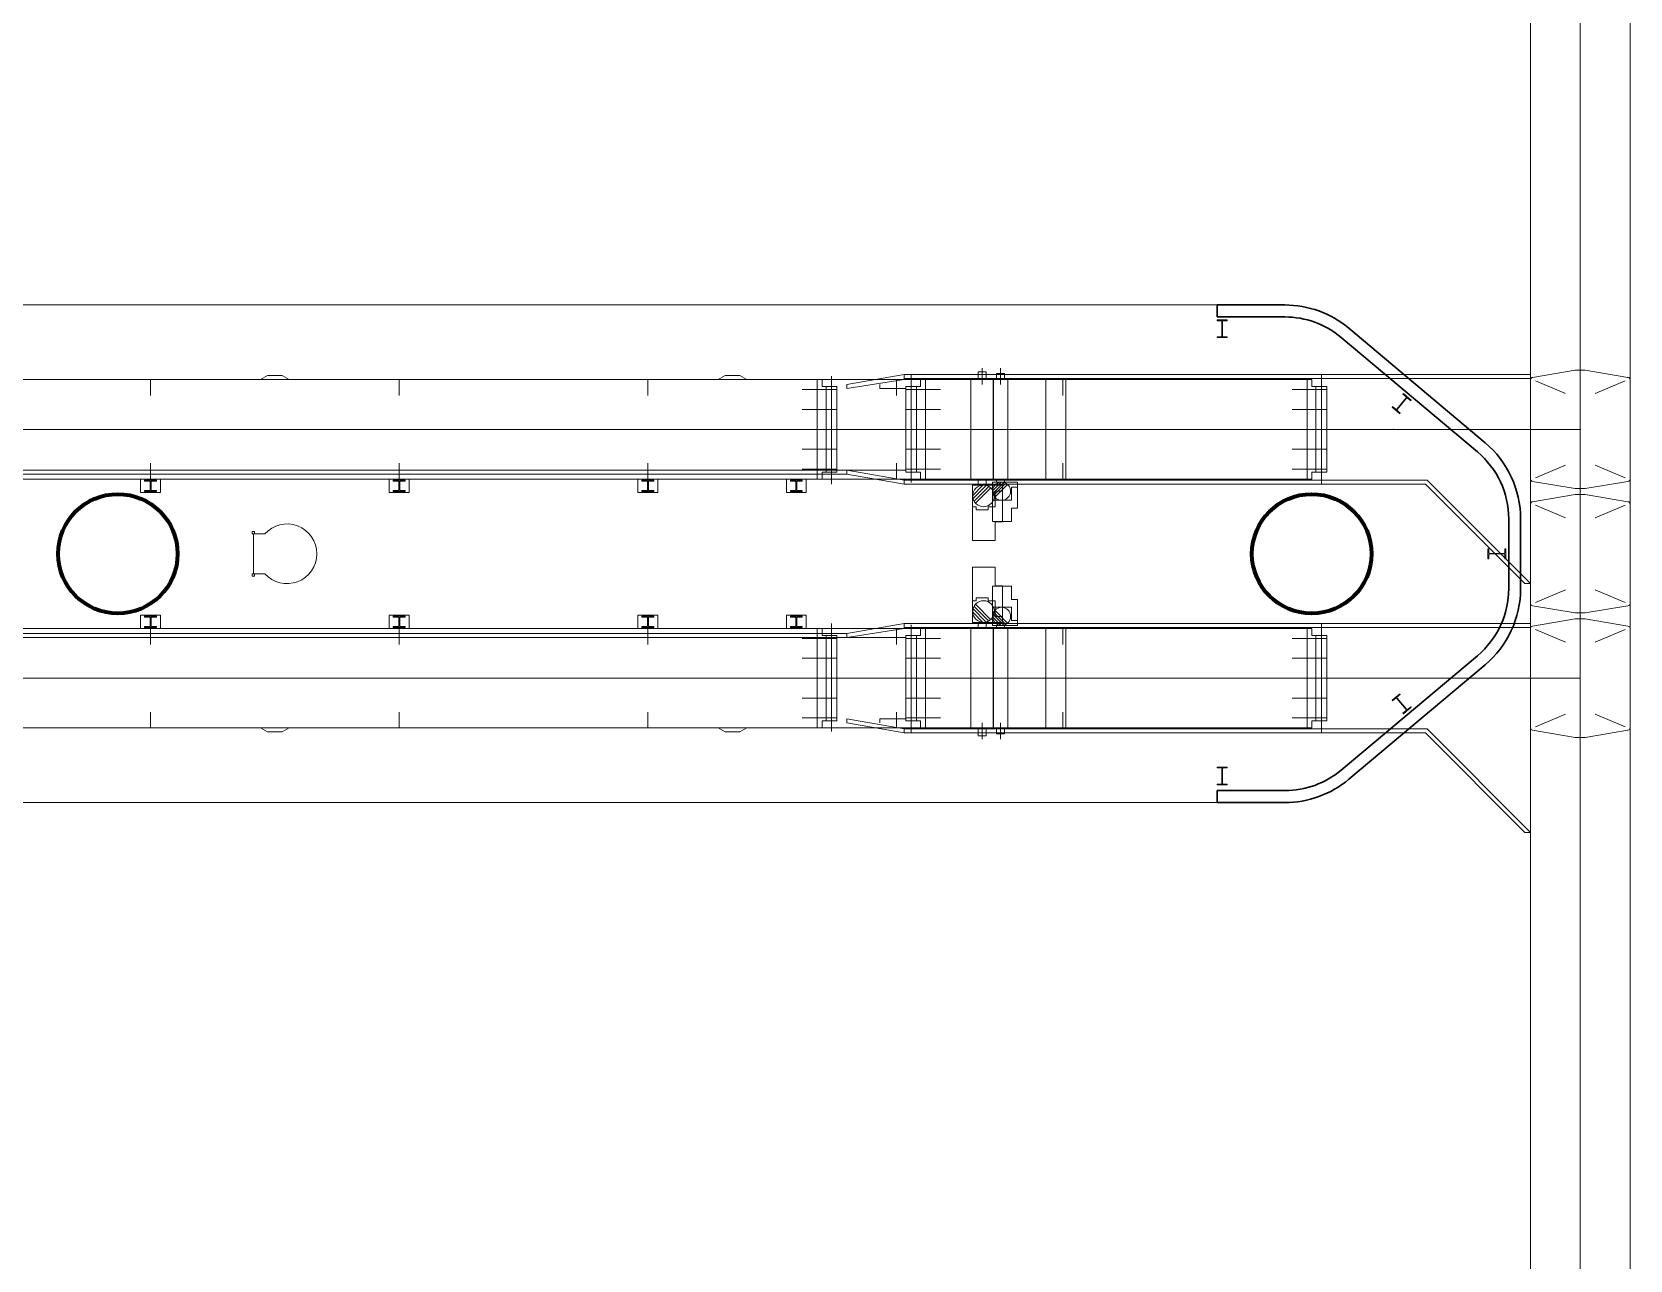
# Model space of a CAD drawing. Header units: metres. Extents: x 1807 to 3745, y 842 to 1968.
# Drawn here: x 3461.14 to 3477.2, y 1516.9 to 1529.24 of the extents above; entities that cross this region are included whole.
import ezdxf

# ---------------------------------------------------------------- set-up
doc = ezdxf.new("R2010")
doc.units = ezdxf.units.M
doc.header["$MEASUREMENT"] = 0
doc.layers.add('Level 1', color=7, linetype='Continuous', lineweight=0)

msp = doc.modelspace()

# ---------------------------------------------------------------- linework, layer by layer
at = {"layer": 'Level 1', "color": 7, "linetype": 'Continuous', "lineweight": 0}
for p, q in [((3476.2, 1576.091), (3476.2, 1451.2)), ((3477.2, 1576.091), (3477.2, 1451.2)), ((3473.73, 1526.5), (3448.37, 1526.5)), ((3475.743, 1525.116), (3474.373, 1526.266)), ((3473.953, 1525.75), (3448.147, 1525.75)), ((3462.328, 1525.75), (3462.328, 1525.59)), ((3463.503, 1525.79), (3463.434, 1525.75)), ((3463.503, 1525.79), (3463.653, 1525.79)), ((3463.723, 1525.75), (3463.653, 1525.79)), ((3464.828, 1525.75), (3464.828, 1525.59)), ((3467.328, 1525.75), (3467.328, 1525.59)), ((3468.103, 1525.79), (3468.034, 1525.75)), ((3468.103, 1525.79), (3468.253, 1525.79)), ((3468.323, 1525.75), (3468.253, 1525.79)), ((3469.078, 1525.75), (3469.028, 1525.75)), ((3469.078, 1525.68), (3469.078, 1525.75)), ((3469.903, 1525.8), (3469.328, 1525.7)), ((3469.328, 1525.66), (3469.903, 1525.75)), ((3469.828, 1525.75), (3469.828, 1525.59)), ((3474.1, 1525.8), (3469.903, 1525.8)), ((3469.903, 1525.8), (3469.903, 1525.75)), ((3474.1, 1525.76), (3469.903, 1525.76)), ((3470.068, 1525.75), (3470.118, 1525.75)), ((3470.069, 1525.68), (3470.069, 1525.75)), ((3470.788, 1525.76), (3470.588, 1525.76)), ((3470.648, 1525.83), (3470.648, 1525.76)), ((3470.728, 1525.83), (3470.648, 1525.83)), ((3470.728, 1525.83), (3470.728, 1525.76)), ((3470.947, 1525.76), (3470.797, 1525.76)), ((3470.912, 1525.81), (3470.832, 1525.81)), ((3470.832, 1525.81), (3470.832, 1525.76)), ((3470.912, 1525.81), (3470.912, 1525.76)), ((3471.5, 1525.75), (3471.5, 1525.59)), ((3474.003, 1525.75), (3473.953, 1525.75)), ((3474.003, 1525.68), (3474.003, 1525.75)), ((3474.1, 1525.8), (3474.82, 1525.8)), ((3474.1, 1525.8), (3474.1, 1524.7)), ((3474.1, 1525.76), (3474.82, 1525.76)), ((3474.82, 1525.8), (3476.2, 1525.8)), ((3474.82, 1525.76), (3476.2, 1525.76)), ((3476.2, 1524.751), (3476.2, 1525.749)), ((3476.65, 1525.845), (3476.221, 1525.773)), ((3476.25, 1525.738), (3476.55, 1525.611)), ((3476.75, 1525.845), (3476.65, 1525.845)), ((3476.699, 1525.874), (3476.701, 1525.876)), ((3476.701, 1525.874), (3476.699, 1525.876)), ((3476.75, 1525.845), (3477.179, 1525.773)), ((3477.15, 1525.738), (3476.85, 1525.611)), ((3477.2, 1524.751), (3477.2, 1525.749)), ((3477.2, 1524.751), (3477.2, 1525.749)), ((3469.228, 1525.65), (3468.878, 1525.65)), ((3469.228, 1525.68), (3469.078, 1525.68)), ((3469.228, 1524.82), (3469.228, 1525.68)), ((3469.328, 1525.7), (3469.328, 1525.66)), ((3469.659, 1525.7), (3469.659, 1525.66)), ((3469.918, 1525.66), (3469.659, 1525.66)), ((3469.919, 1525.68), (3469.919, 1524.82)), ((3469.919, 1525.68), (3470.069, 1525.68)), ((3469.919, 1525.65), (3470.269, 1525.65)), ((3474.153, 1525.65), (3473.803, 1525.65)), ((3474.153, 1525.68), (3474.003, 1525.68)), ((3474.153, 1524.82), (3474.153, 1525.68)), ((3469.228, 1525.45), (3468.878, 1525.45)), ((3469.919, 1525.45), (3470.269, 1525.45)), ((3474.153, 1525.45), (3473.803, 1525.45)), ((3469.228, 1525.25), (3468.878, 1525.25)), ((3469.919, 1525.25), (3470.269, 1525.25)), ((3474.153, 1525.25), (3473.803, 1525.25)), ((3474.821, 1525.249), (3474.819, 1525.251)), ((3474.821, 1525.251), (3474.819, 1525.249)), ((3476.701, 1525.249), (3476.699, 1525.251)), ((3476.701, 1525.251), (3476.699, 1525.249)), ((3476.699, 1525.249), (3476.701, 1525.251)), ((3476.701, 1525.249), (3476.699, 1525.251)), ((3469.228, 1525.05), (3468.878, 1525.05)), ((3469.919, 1525.05), (3470.269, 1525.05)), ((3474.153, 1525.05), (3473.803, 1525.05)), ((3469.918, 1524.84), (3450.328, 1524.84)), ((3469.328, 1524.8), (3450.328, 1524.8)), ((3462.328, 1524.91), (3462.328, 1524.75)), ((3464.828, 1524.91), (3464.828, 1524.75)), ((3467.328, 1524.91), (3467.328, 1524.75)), ((3469.228, 1524.85), (3468.878, 1524.85)), ((3469.228, 1524.82), (3469.078, 1524.82)), ((3469.078, 1524.82), (3469.078, 1524.75)), ((3469.328, 1524.84), (3469.328, 1524.8)), ((3469.903, 1524.74), (3469.328, 1524.84)), ((3469.328, 1524.8), (3469.903, 1524.7)), ((3469.828, 1524.91), (3469.828, 1524.75)), ((3469.919, 1524.85), (3470.269, 1524.85)), ((3469.919, 1524.82), (3470.069, 1524.82)), ((3470.069, 1524.82), (3470.069, 1524.75)), ((3471.5, 1524.91), (3471.5, 1524.75)), ((3474.153, 1524.85), (3473.803, 1524.85)), ((3474.153, 1524.82), (3474.003, 1524.82)), ((3474.003, 1524.82), (3474.003, 1524.75)), ((3476.25, 1524.762), (3476.55, 1524.889)), ((3477.15, 1524.762), (3476.85, 1524.889)), ((3473.953, 1524.75), (3448.147, 1524.75)), ((3462.228, 1524.616), (3462.228, 1524.75)), ((3462.228, 1524.75), (3462.428, 1524.75)), ((3462.228, 1524.616), (3462.428, 1524.616)), ((3462.268, 1524.74), (3462.388, 1524.74)), ((3462.268, 1524.74), (3462.268, 1524.73)), ((3462.268, 1524.73), (3462.323, 1524.73)), ((3462.268, 1524.636), (3462.268, 1524.626)), ((3462.268, 1524.636), (3462.323, 1524.636)), ((3462.268, 1524.626), (3462.388, 1524.626)), ((3462.288, 1524.75), (3462.288, 1524.74)), ((3462.323, 1524.73), (3462.323, 1524.636)), ((3462.333, 1524.73), (3462.388, 1524.73)), ((3462.333, 1524.73), (3462.333, 1524.636)), ((3462.333, 1524.636), (3462.388, 1524.636)), ((3462.368, 1524.75), (3462.368, 1524.74)), ((3462.388, 1524.74), (3462.388, 1524.73)), ((3462.388, 1524.636), (3462.388, 1524.626)), ((3462.428, 1524.616), (3462.428, 1524.75)), ((3464.728, 1524.616), (3464.728, 1524.75)), ((3464.728, 1524.75), (3464.928, 1524.75)), ((3464.728, 1524.616), (3464.928, 1524.616)), ((3464.768, 1524.74), (3464.888, 1524.74)), ((3464.768, 1524.74), (3464.768, 1524.73)), ((3464.768, 1524.73), (3464.823, 1524.73)), ((3464.768, 1524.636), (3464.768, 1524.626)), ((3464.768, 1524.636), (3464.823, 1524.636)), ((3464.768, 1524.626), (3464.888, 1524.626)), ((3464.788, 1524.75), (3464.788, 1524.74)), ((3464.823, 1524.73), (3464.823, 1524.636)), ((3464.833, 1524.73), (3464.888, 1524.73)), ((3464.833, 1524.73), (3464.833, 1524.636)), ((3464.833, 1524.636), (3464.888, 1524.636)), ((3464.868, 1524.75), (3464.868, 1524.74)), ((3464.888, 1524.74), (3464.888, 1524.73)), ((3464.888, 1524.636), (3464.888, 1524.626)), ((3464.928, 1524.616), (3464.928, 1524.75)), ((3467.228, 1524.616), (3467.228, 1524.75)), ((3467.228, 1524.75), (3467.428, 1524.75)), ((3467.228, 1524.616), (3467.428, 1524.616)), ((3467.268, 1524.74), (3467.388, 1524.74)), ((3467.268, 1524.74), (3467.268, 1524.73)), ((3467.268, 1524.73), (3467.323, 1524.73)), ((3467.268, 1524.636), (3467.268, 1524.626)), ((3467.268, 1524.636), (3467.323, 1524.636)), ((3467.268, 1524.626), (3467.388, 1524.626)), ((3467.288, 1524.75), (3467.288, 1524.74)), ((3467.323, 1524.73), (3467.323, 1524.636)), ((3467.333, 1524.73), (3467.388, 1524.73)), ((3467.333, 1524.73), (3467.333, 1524.636)), ((3467.333, 1524.636), (3467.388, 1524.636)), ((3467.368, 1524.75), (3467.368, 1524.74)), ((3467.388, 1524.74), (3467.388, 1524.73)), ((3467.388, 1524.636), (3467.388, 1524.626)), ((3467.428, 1524.616), (3467.428, 1524.75)), ((3468.72, 1524.616), (3468.72, 1524.75)), ((3468.72, 1524.75), (3468.92, 1524.75)), ((3468.72, 1524.616), (3468.92, 1524.616)), ((3468.76, 1524.74), (3468.88, 1524.74)), ((3468.76, 1524.74), (3468.76, 1524.73)), ((3468.76, 1524.73), (3468.815, 1524.73)), ((3468.76, 1524.636), (3468.76, 1524.626)), ((3468.76, 1524.636), (3468.815, 1524.636)), ((3468.76, 1524.626), (3468.88, 1524.626)), ((3468.78, 1524.75), (3468.78, 1524.74)), ((3468.815, 1524.73), (3468.815, 1524.636)), ((3468.825, 1524.73), (3468.88, 1524.73)), ((3468.825, 1524.73), (3468.825, 1524.636)), ((3468.825, 1524.636), (3468.88, 1524.636)), ((3468.86, 1524.75), (3468.86, 1524.74)), ((3468.88, 1524.74), (3468.88, 1524.73)), ((3468.88, 1524.636), (3468.88, 1524.626)), ((3468.92, 1524.616), (3468.92, 1524.75)), ((3469.078, 1524.75), (3469.028, 1524.75)), ((3474.1, 1524.74), (3469.903, 1524.74)), ((3469.903, 1524.74), (3469.903, 1524.7)), ((3474.1, 1524.7), (3469.903, 1524.7)), ((3470.068, 1524.75), (3470.118, 1524.75)), ((3470.788, 1524.74), (3470.588, 1524.74)), ((3470.592, 1524.69), (3470.592, 1524.472)), ((3470.592, 1524.69), (3470.892, 1524.69)), ((3470.593, 1524.587), (3470.696, 1524.69)), ((3470.596, 1524.554), (3470.728, 1524.687)), ((3470.606, 1524.529), (3470.754, 1524.677)), ((3470.62, 1524.508), (3470.774, 1524.662)), ((3470.648, 1524.74), (3470.648, 1524.69)), ((3470.728, 1524.74), (3470.728, 1524.69)), ((3470.792, 1524.72), (3470.792, 1524.538)), ((3470.792, 1524.72), (3471.042, 1524.72)), ((3470.792, 1524.633), (3470.879, 1524.72)), ((3470.795, 1524.607), (3470.905, 1524.717)), ((3470.947, 1524.74), (3470.797, 1524.74)), ((3470.803, 1524.585), (3470.927, 1524.709)), ((3470.815, 1524.568), (3470.944, 1524.697)), ((3470.82, 1524.63), (3470.892, 1524.63)), ((3470.82, 1524.63), (3470.82, 1524.472)), ((3470.832, 1524.74), (3470.832, 1524.72)), ((3470.892, 1524.69), (3470.892, 1524.63)), ((3470.912, 1524.74), (3470.912, 1524.72)), ((3470.982, 1524.67), (3471.042, 1524.67)), ((3470.982, 1524.67), (3470.982, 1524.538)), ((3471.042, 1524.72), (3471.042, 1524.67)), ((3474.003, 1524.75), (3473.953, 1524.75)), ((3474.1, 1524.74), (3474.82, 1524.74)), ((3474.1, 1524.7), (3474.82, 1524.7)), ((3474.82, 1524.74), (3475.16, 1524.74)), ((3474.82, 1524.7), (3475.143, 1524.7)), ((3475.143, 1524.7), (3476.143, 1523.7)), ((3475.16, 1524.74), (3476.2, 1523.7)), ((3476.65, 1524.655), (3476.221, 1524.727)), ((3476.65, 1524.595), (3476.221, 1524.523)), ((3476.75, 1524.655), (3476.65, 1524.655)), ((3476.75, 1524.595), (3476.65, 1524.595)), ((3476.699, 1524.624), (3476.701, 1524.626)), ((3476.701, 1524.624), (3476.699, 1524.626)), ((3476.75, 1524.655), (3477.179, 1524.727)), ((3476.75, 1524.595), (3477.179, 1524.523)), ((3470.592, 1524.472), (3470.628, 1524.472)), ((3470.628, 1524.472), (3470.628, 1524.442)), ((3470.628, 1524.442), (3470.749, 1524.442)), ((3470.748, 1524.472), (3470.748, 1524.442)), ((3470.748, 1524.472), (3470.82, 1524.472)), ((3470.792, 1524.538), (3470.982, 1524.538)), ((3476.2, 1523.501), (3476.2, 1524.499)), ((3476.25, 1524.488), (3476.55, 1524.361)), ((3477.15, 1524.488), (3476.85, 1524.361)), ((3477.2, 1523.501), (3477.2, 1524.499)), ((3477.2, 1523.501), (3477.2, 1524.499)), ((3476.1, 1523.65), (3476.1, 1524.35)), ((3476.699, 1523.999), (3476.701, 1524.001)), ((3476.701, 1523.999), (3476.699, 1524.001)), ((3476.143, 1523.7), (3476.2, 1523.7)), ((3476.25, 1523.512), (3476.55, 1523.639)), ((3477.15, 1523.512), (3476.85, 1523.639)), ((3470.592, 1523.528), (3470.628, 1523.528)), ((3470.592, 1523.31), (3470.592, 1523.528)), ((3470.606, 1523.471), (3470.754, 1523.323)), ((3470.62, 1523.492), (3470.774, 1523.337)), ((3470.628, 1523.558), (3470.749, 1523.558)), ((3470.628, 1523.528), (3470.628, 1523.558)), ((3470.748, 1523.528), (3470.748, 1523.558)), ((3470.748, 1523.528), (3470.82, 1523.528)), ((3470.82, 1523.37), (3470.82, 1523.528)), ((3476.65, 1523.405), (3476.221, 1523.477)), ((3476.75, 1523.405), (3477.179, 1523.477)), ((3462.228, 1523.384), (3462.228, 1523.25)), ((3462.228, 1523.384), (3462.428, 1523.384)), ((3462.268, 1523.374), (3462.388, 1523.374)), ((3462.268, 1523.364), (3462.268, 1523.374)), ((3462.268, 1523.364), (3462.323, 1523.364)), ((3462.323, 1523.27), (3462.323, 1523.364)), ((3462.333, 1523.364), (3462.388, 1523.364)), ((3462.333, 1523.27), (3462.333, 1523.364)), ((3462.388, 1523.364), (3462.388, 1523.374)), ((3462.428, 1523.384), (3462.428, 1523.25)), ((3464.728, 1523.384), (3464.728, 1523.25)), ((3464.728, 1523.384), (3464.928, 1523.384)), ((3464.768, 1523.374), (3464.888, 1523.374)), ((3464.768, 1523.364), (3464.768, 1523.374)), ((3464.768, 1523.364), (3464.823, 1523.364)), ((3464.823, 1523.27), (3464.823, 1523.364)), ((3464.833, 1523.364), (3464.888, 1523.364)), ((3464.833, 1523.27), (3464.833, 1523.364)), ((3464.888, 1523.364), (3464.888, 1523.374)), ((3464.928, 1523.384), (3464.928, 1523.25)), ((3467.228, 1523.384), (3467.228, 1523.25)), ((3467.228, 1523.384), (3467.428, 1523.384)), ((3467.268, 1523.374), (3467.388, 1523.374)), ((3467.268, 1523.364), (3467.268, 1523.374)), ((3467.268, 1523.364), (3467.323, 1523.364)), ((3467.323, 1523.27), (3467.323, 1523.364)), ((3467.333, 1523.364), (3467.388, 1523.364)), ((3467.333, 1523.27), (3467.333, 1523.364)), ((3467.388, 1523.364), (3467.388, 1523.374)), ((3467.428, 1523.384), (3467.428, 1523.25)), ((3468.72, 1523.384), (3468.72, 1523.25)), ((3468.72, 1523.384), (3468.92, 1523.384)), ((3468.76, 1523.374), (3468.88, 1523.374)), ((3468.76, 1523.364), (3468.76, 1523.374)), ((3468.76, 1523.364), (3468.815, 1523.364)), ((3468.815, 1523.27), (3468.815, 1523.364)), ((3468.825, 1523.364), (3468.88, 1523.364)), ((3468.825, 1523.27), (3468.825, 1523.364)), ((3468.88, 1523.364), (3468.88, 1523.374)), ((3468.92, 1523.384), (3468.92, 1523.25)), ((3470.592, 1523.31), (3470.892, 1523.31)), ((3470.593, 1523.413), (3470.696, 1523.31)), ((3470.596, 1523.446), (3470.728, 1523.313)), ((3470.648, 1523.26), (3470.648, 1523.31)), ((3470.728, 1523.26), (3470.728, 1523.31)), ((3470.792, 1523.462), (3470.982, 1523.462)), ((3470.792, 1523.28), (3470.792, 1523.462)), ((3470.792, 1523.366), (3470.879, 1523.28)), ((3470.795, 1523.393), (3470.905, 1523.283)), ((3470.803, 1523.414), (3470.927, 1523.291)), ((3470.815, 1523.432), (3470.944, 1523.303)), ((3470.82, 1523.37), (3470.892, 1523.37)), ((3470.892, 1523.31), (3470.892, 1523.37)), ((3470.982, 1523.33), (3470.982, 1523.462)), ((3470.982, 1523.33), (3471.042, 1523.33)), ((3471.042, 1523.28), (3471.042, 1523.33)), ((3476.65, 1523.345), (3476.221, 1523.273)), ((3476.75, 1523.405), (3476.65, 1523.405)), ((3476.75, 1523.345), (3476.65, 1523.345)), ((3476.699, 1523.374), (3476.701, 1523.376)), ((3476.701, 1523.374), (3476.699, 1523.376)), ((3476.75, 1523.345), (3477.179, 1523.273)), ((3473.953, 1523.25), (3449.589, 1523.25)), ((3469.328, 1523.2), (3450.328, 1523.2)), ((3469.918, 1523.16), (3450.328, 1523.16)), ((3462.228, 1523.25), (3462.428, 1523.25)), ((3462.268, 1523.27), (3462.323, 1523.27)), ((3462.268, 1523.26), (3462.268, 1523.27)), ((3462.268, 1523.26), (3462.388, 1523.26)), ((3462.288, 1523.25), (3462.288, 1523.26)), ((3462.328, 1523.09), (3462.328, 1523.25)), ((3462.333, 1523.27), (3462.388, 1523.27)), ((3462.368, 1523.25), (3462.368, 1523.26)), ((3462.388, 1523.26), (3462.388, 1523.27)), ((3464.728, 1523.25), (3464.928, 1523.25)), ((3464.768, 1523.27), (3464.823, 1523.27)), ((3464.768, 1523.26), (3464.768, 1523.27)), ((3464.768, 1523.26), (3464.888, 1523.26)), ((3464.788, 1523.25), (3464.788, 1523.26)), ((3464.828, 1523.09), (3464.828, 1523.25)), ((3464.833, 1523.27), (3464.888, 1523.27)), ((3464.868, 1523.25), (3464.868, 1523.26)), ((3464.888, 1523.26), (3464.888, 1523.27)), ((3467.228, 1523.25), (3467.428, 1523.25)), ((3467.268, 1523.27), (3467.323, 1523.27)), ((3467.268, 1523.26), (3467.268, 1523.27)), ((3467.268, 1523.26), (3467.388, 1523.26)), ((3467.288, 1523.25), (3467.288, 1523.26)), ((3467.328, 1523.09), (3467.328, 1523.25)), ((3467.333, 1523.27), (3467.388, 1523.27)), ((3467.368, 1523.25), (3467.368, 1523.26)), ((3467.388, 1523.26), (3467.388, 1523.27)), ((3468.72, 1523.25), (3468.92, 1523.25)), ((3468.76, 1523.27), (3468.815, 1523.27)), ((3468.76, 1523.26), (3468.76, 1523.27)), ((3468.76, 1523.26), (3468.88, 1523.26)), ((3468.78, 1523.25), (3468.78, 1523.26)), ((3468.825, 1523.27), (3468.88, 1523.27)), ((3468.86, 1523.25), (3468.86, 1523.26)), ((3469.228, 1523.15), (3468.878, 1523.15)), ((3468.88, 1523.26), (3468.88, 1523.27)), ((3469.078, 1523.25), (3469.028, 1523.25)), ((3469.078, 1523.18), (3469.078, 1523.25)), ((3469.228, 1523.18), (3469.078, 1523.18)), ((3469.228, 1523.18), (3469.228, 1522.32)), ((3469.903, 1523.3), (3469.328, 1523.2)), ((3469.328, 1523.16), (3469.903, 1523.25)), ((3469.328, 1523.2), (3469.328, 1523.16)), ((3469.828, 1523.09), (3469.828, 1523.25)), ((3474.1, 1523.3), (3469.903, 1523.3)), ((3469.903, 1523.3), (3469.903, 1523.25)), ((3474.1, 1523.26), (3469.903, 1523.26)), ((3469.919, 1522.32), (3469.919, 1523.18)), ((3469.919, 1523.18), (3470.069, 1523.18)), ((3469.919, 1523.15), (3470.269, 1523.15)), ((3470.068, 1523.25), (3470.118, 1523.25)), ((3470.069, 1523.18), (3470.069, 1523.25)), ((3470.788, 1523.26), (3470.588, 1523.26)), ((3470.792, 1523.28), (3471.042, 1523.28)), ((3470.947, 1523.26), (3470.797, 1523.26)), ((3470.832, 1523.26), (3470.832, 1523.28)), ((3470.912, 1523.26), (3470.912, 1523.28)), ((3471.5, 1523.25), (3471.5, 1523.09)), ((3474.153, 1523.15), (3473.803, 1523.15)), ((3474.003, 1523.25), (3473.953, 1523.25)), ((3474.003, 1523.18), (3474.003, 1523.25)), ((3474.153, 1523.18), (3474.003, 1523.18)), ((3474.1, 1523.3), (3474.82, 1523.3)), ((3474.1, 1523.3), (3474.1, 1522.2)), ((3474.1, 1523.26), (3474.82, 1523.26)), ((3474.153, 1523.18), (3474.153, 1522.32)), ((3474.82, 1523.3), (3476.2, 1523.3)), ((3474.82, 1523.26), (3476.2, 1523.26)), ((3476.2, 1522.251), (3476.2, 1523.249)), ((3476.25, 1523.238), (3476.55, 1523.111)), ((3477.15, 1523.238), (3476.85, 1523.111)), ((3477.2, 1522.251), (3477.2, 1523.249)), ((3477.2, 1522.251), (3477.2, 1523.249)), ((3469.228, 1522.95), (3468.878, 1522.95)), ((3469.919, 1522.95), (3470.269, 1522.95)), ((3474.153, 1522.95), (3473.803, 1522.95)), ((3474.373, 1521.734), (3475.743, 1522.884)), ((3469.228, 1522.75), (3468.878, 1522.75)), ((3469.919, 1522.75), (3470.269, 1522.75)), ((3474.153, 1522.75), (3473.803, 1522.75)), ((3474.821, 1522.749), (3474.819, 1522.751)), ((3474.821, 1522.751), (3474.819, 1522.749)), ((3476.701, 1522.749), (3476.699, 1522.751)), ((3476.701, 1522.751), (3476.699, 1522.749)), ((3476.699, 1522.749), (3476.701, 1522.751)), ((3476.701, 1522.749), (3476.699, 1522.751)), ((3469.228, 1522.55), (3468.878, 1522.55)), ((3469.919, 1522.55), (3470.269, 1522.55)), ((3474.153, 1522.55), (3473.803, 1522.55)), ((3462.328, 1522.25), (3462.328, 1522.41)), ((3464.828, 1522.25), (3464.828, 1522.41)), ((3467.328, 1522.25), (3467.328, 1522.41)), ((3469.228, 1522.35), (3468.878, 1522.35)), ((3469.828, 1522.25), (3469.828, 1522.41)), ((3469.919, 1522.35), (3470.269, 1522.35)), ((3471.5, 1522.41), (3471.5, 1522.25)), ((3474.153, 1522.35), (3473.803, 1522.35)), ((3476.25, 1522.262), (3476.55, 1522.389)), ((3477.15, 1522.262), (3476.85, 1522.389)), ((3473.953, 1522.25), (3448.147, 1522.25)), ((3463.503, 1522.21), (3463.434, 1522.25)), ((3463.503, 1522.21), (3463.653, 1522.21)), ((3463.723, 1522.25), (3463.653, 1522.21)), ((3468.103, 1522.21), (3468.034, 1522.25)), ((3468.103, 1522.21), (3468.253, 1522.21)), ((3468.323, 1522.25), (3468.253, 1522.21)), ((3469.078, 1522.25), (3469.028, 1522.25)), ((3469.228, 1522.32), (3469.078, 1522.32)), ((3469.078, 1522.32), (3469.078, 1522.25)), ((3469.328, 1522.34), (3469.328, 1522.3)), ((3469.903, 1522.24), (3469.328, 1522.34)), ((3469.328, 1522.3), (3469.903, 1522.2)), ((3469.659, 1522.3), (3469.659, 1522.34)), ((3469.918, 1522.34), (3469.659, 1522.34)), ((3474.1, 1522.24), (3469.903, 1522.24)), ((3469.903, 1522.24), (3469.903, 1522.2)), ((3474.1, 1522.2), (3469.903, 1522.2)), ((3469.919, 1522.32), (3470.069, 1522.32)), ((3470.068, 1522.25), (3470.118, 1522.25)), ((3470.069, 1522.32), (3470.069, 1522.25)), ((3470.788, 1522.24), (3470.588, 1522.24)), ((3470.648, 1522.17), (3470.648, 1522.24)), ((3470.728, 1522.17), (3470.728, 1522.24)), ((3470.947, 1522.24), (3470.797, 1522.24)), ((3470.832, 1522.19), (3470.832, 1522.24)), ((3470.912, 1522.19), (3470.832, 1522.19)), ((3470.912, 1522.19), (3470.912, 1522.24)), ((3474.003, 1522.25), (3473.953, 1522.25)), ((3474.153, 1522.32), (3474.003, 1522.32)), ((3474.003, 1522.32), (3474.003, 1522.25)), ((3474.1, 1522.24), (3474.82, 1522.24)), ((3474.1, 1522.2), (3474.82, 1522.2)), ((3474.82, 1522.24), (3475.16, 1522.24)), ((3474.82, 1522.2), (3475.143, 1522.2)), ((3475.143, 1522.2), (3476.143, 1521.2)), ((3475.16, 1522.24), (3476.2, 1521.2)), ((3476.65, 1522.155), (3476.221, 1522.226)), ((3476.75, 1522.155), (3477.179, 1522.226)), ((3470.728, 1522.17), (3470.648, 1522.17)), ((3476.75, 1522.155), (3476.65, 1522.155)), ((3448.37, 1521.5), (3473.73, 1521.5)), ((3476.143, 1521.2), (3476.2, 1521.2))]:
    msp.add_line(p, q, dxfattribs=at)
at = {"layer": 'Level 1', "color": 7, "linetype": 'Continuous', "lineweight": 0, "ltscale": 4}
for p, q in [((3476.7, 1576.091), (3476.7, 1451.2)), ((3469.028, 1524.75), (3469.028, 1525.75)), ((3469.173, 1524.7), (3469.173, 1525.785)), ((3469.974, 1525.8), (3469.974, 1524.715)), ((3470.119, 1525.75), (3470.119, 1524.75)), ((3470.575, 1525.75), (3470.575, 1524.75)), ((3470.688, 1525.7), (3470.688, 1525.864)), ((3470.797, 1525.75), (3470.797, 1524.75)), ((3470.801, 1525.75), (3470.801, 1524.75)), ((3470.872, 1525.7), (3470.872, 1525.864)), ((3470.947, 1525.75), (3470.947, 1524.75)), ((3471.328, 1525.75), (3471.328, 1524.75)), ((3471.528, 1525.75), (3471.528, 1524.75)), ((3473.953, 1524.75), (3473.953, 1525.75)), ((3474.098, 1524.7), (3474.098, 1525.785)), ((3469.118, 1524.82), (3469.118, 1525.68)), ((3470.029, 1525.68), (3470.029, 1524.82)), ((3474.043, 1524.82), (3474.043, 1525.68)), ((3447.28, 1525.25), (3474.82, 1525.25)), ((3476.7, 1525.25), (3474.82, 1525.25)), ((3470.892, 1524.63), (3470.892, 1524.322)), ((3471.042, 1524.67), (3471.042, 1524.458)), ((3470.592, 1524.134), (3470.592, 1524.472)), ((3470.792, 1524.326), (3470.792, 1524.538)), ((3470.982, 1524.458), (3470.982, 1524.326)), ((3470.982, 1524.458), (3471.042, 1524.458)), ((3470.982, 1524.326), (3470.792, 1524.326)), ((3470.82, 1524.322), (3470.82, 1524.134)), ((3470.82, 1524.322), (3470.892, 1524.322)), ((3470.82, 1524.134), (3470.592, 1524.134)), ((3470.592, 1523.866), (3470.592, 1523.528)), ((3470.82, 1523.866), (3470.592, 1523.866)), ((3470.82, 1523.678), (3470.82, 1523.866)), ((3470.792, 1523.674), (3470.792, 1523.462)), ((3470.982, 1523.674), (3470.792, 1523.674)), ((3470.82, 1523.678), (3470.892, 1523.678)), ((3470.892, 1523.37), (3470.892, 1523.678)), ((3470.982, 1523.542), (3470.982, 1523.674)), ((3470.982, 1523.542), (3471.042, 1523.542)), ((3471.042, 1523.33), (3471.042, 1523.542)), ((3469.028, 1523.25), (3469.028, 1522.25)), ((3469.118, 1523.18), (3469.118, 1522.32)), ((3469.173, 1523.3), (3469.173, 1522.215)), ((3469.974, 1522.2), (3469.974, 1523.285)), ((3470.029, 1522.32), (3470.029, 1523.18)), ((3470.119, 1522.25), (3470.119, 1523.25)), ((3470.575, 1522.25), (3470.575, 1523.25)), ((3470.797, 1522.25), (3470.797, 1523.25)), ((3470.801, 1522.25), (3470.801, 1523.25)), ((3470.947, 1522.25), (3470.947, 1523.25)), ((3471.328, 1523.25), (3471.328, 1522.25)), ((3471.528, 1523.25), (3471.528, 1522.25)), ((3473.953, 1523.25), (3473.953, 1522.25)), ((3474.043, 1523.18), (3474.043, 1522.32)), ((3474.098, 1523.3), (3474.098, 1522.215)), ((3447.28, 1522.75), (3474.82, 1522.75)), ((3476.7, 1522.75), (3474.82, 1522.75)), ((3470.688, 1522.3), (3470.688, 1522.136)), ((3470.872, 1522.3), (3470.872, 1522.136))]:
    msp.add_line(p, q, dxfattribs=at)
at = {"layer": 'Level 1', "color": 7, "linetype": 'Continuous', "lineweight": 30}
for p, q in [((3473.73, 1526.5), (3473.05, 1526.5)), ((3473.05, 1526.5), (3473.05, 1526.38)), ((3473.05, 1526.38), (3473.73, 1526.38)), ((3475.743, 1525.116), (3474.373, 1526.266)), ((3474.296, 1526.174), (3475.666, 1525.024)), ((3475.98, 1524.35), (3475.98, 1523.65)), ((3476.1, 1523.65), (3476.1, 1524.35)), ((3475.666, 1522.976), (3474.296, 1521.826)), ((3474.373, 1521.734), (3475.743, 1522.884)), ((3473.73, 1521.62), (3473.05, 1521.62)), ((3473.05, 1521.62), (3473.05, 1521.5)), ((3473.05, 1521.5), (3473.73, 1521.5))]:
    msp.add_line(p, q, dxfattribs=at)
at = {"layer": 'Level 1', "color": 7, "linetype": 'Continuous', "lineweight": 13}
for p, q in [((3473.05, 1526.35), (3473.151, 1526.35)), ((3473.05, 1526.342), (3473.05, 1526.35)), ((3473.091, 1526.342), (3473.05, 1526.342)), ((3473.098, 1526.188), (3473.098, 1526.334)), ((3473.103, 1526.334), (3473.103, 1526.188)), ((3473.151, 1526.342), (3473.11, 1526.342)), ((3473.151, 1526.35), (3473.151, 1526.342)), ((3473.05, 1526.172), (3473.05, 1526.18)), ((3473.05, 1526.18), (3473.091, 1526.18)), ((3473.151, 1526.172), (3473.05, 1526.172)), ((3473.11, 1526.18), (3473.151, 1526.18)), ((3473.151, 1526.18), (3473.151, 1526.172)), ((3474.855, 1525.453), (3474.95, 1525.566)), ((3474.953, 1525.563), (3474.859, 1525.45)), ((3474.917, 1525.603), (3474.923, 1525.609)), ((3474.949, 1525.576), (3474.917, 1525.603)), ((3474.923, 1525.609), (3475, 1525.543)), ((3474.995, 1525.537), (3474.964, 1525.564)), ((3474.808, 1525.472), (3474.813, 1525.479)), ((3474.886, 1525.407), (3474.808, 1525.472)), ((3474.813, 1525.479), (3474.845, 1525.452)), ((3474.86, 1525.439), (3474.891, 1525.413)), ((3474.891, 1525.413), (3474.886, 1525.407)), ((3475, 1525.543), (3474.995, 1525.537)), ((3463.35, 1524.2), (3463.35, 1524.225)), ((3463.35, 1524.225), (3463.375, 1524.225)), ((3463.375, 1524.2), (3463.35, 1524.2)), ((3463.363, 1523.8), (3463.363, 1524.2)), ((3463.363, 1524.2), (3463.476, 1524.2)), ((3463.375, 1524.225), (3463.375, 1524.2)), ((3475.772, 1523.949), (3475.772, 1524.051)), ((3475.772, 1524.051), (3475.78, 1524.051)), ((3475.78, 1524.051), (3475.78, 1524.01)), ((3475.78, 1523.99), (3475.78, 1523.949)), ((3475.788, 1524.002), (3475.934, 1524.002)), ((3475.934, 1523.998), (3475.788, 1523.998)), ((3475.942, 1524.01), (3475.942, 1524.051)), ((3475.942, 1524.051), (3475.95, 1524.051)), ((3475.942, 1523.949), (3475.942, 1523.99)), ((3475.95, 1524.051), (3475.95, 1523.949)), ((3463.35, 1523.8), (3463.35, 1523.775)), ((3463.375, 1523.8), (3463.35, 1523.8)), ((3463.476, 1523.8), (3463.363, 1523.8)), ((3463.375, 1523.775), (3463.375, 1523.8)), ((3475.78, 1523.949), (3475.772, 1523.949)), ((3475.95, 1523.949), (3475.942, 1523.949)), ((3463.35, 1523.775), (3463.375, 1523.775)), ((3474.886, 1522.593), (3474.808, 1522.528)), ((3474.808, 1522.528), (3474.813, 1522.521)), ((3474.813, 1522.521), (3474.845, 1522.548)), ((3474.855, 1522.547), (3474.95, 1522.434)), ((3474.953, 1522.437), (3474.859, 1522.55)), ((3474.86, 1522.561), (3474.891, 1522.587)), ((3474.891, 1522.587), (3474.886, 1522.593)), ((3474.949, 1522.424), (3474.917, 1522.397)), ((3474.917, 1522.397), (3474.923, 1522.391)), ((3474.923, 1522.391), (3475, 1522.457)), ((3474.995, 1522.463), (3474.964, 1522.436)), ((3475, 1522.457), (3474.995, 1522.463)), ((3473.05, 1521.848), (3473.05, 1521.856)), ((3473.05, 1521.856), (3473.151, 1521.856)), ((3473.091, 1521.848), (3473.05, 1521.848)), ((3473.098, 1521.693), (3473.098, 1521.84)), ((3473.103, 1521.84), (3473.103, 1521.693)), ((3473.151, 1521.848), (3473.111, 1521.848)), ((3473.151, 1521.856), (3473.151, 1521.848)), ((3473.05, 1521.678), (3473.05, 1521.686)), ((3473.05, 1521.686), (3473.091, 1521.686)), ((3473.151, 1521.678), (3473.05, 1521.678)), ((3473.111, 1521.686), (3473.151, 1521.686)), ((3473.151, 1521.686), (3473.151, 1521.678))]:
    msp.add_line(p, q, dxfattribs=at)
at = {"layer": 'Level 1', "color": 7, "linetype": 'Continuous', "lineweight": 70}
for centre in [(3462, 1524), (3474, 1524)]:
    msp.add_circle(centre, 0.6, dxfattribs=at)
at = {"layer": 'Level 1', "color": 7, "linetype": 'Continuous', "lineweight": 0}
for centre, radius in [((3470.702, 1524.581), 0.109), ((3470.883, 1524.629), 0.091), ((3470.702, 1523.419), 0.109), ((3470.883, 1523.371), 0.091)]:
    msp.add_circle(centre, radius, dxfattribs=at)
for centre, radius, start, end in [((3473.73, 1525.5), 1, 49.9895, 90), ((3476.225, 1525.749), 0.025, 99.4622, 180), ((3477.175, 1525.749), 0.025, 0, 80.5378), ((3475.1, 1524.35), 1, 0, 49.9899), ((3476.225, 1524.751), 0.025, 180, 260.5376), ((3477.175, 1524.751), 0.025, 279.4624, 0), ((3476.225, 1524.499), 0.025, 99.4622, 180), ((3477.175, 1524.499), 0.025, 0, 80.5378), ((3475.1, 1523.65), 1, 310.0105, 0), ((3476.225, 1523.501), 0.025, 180, 260.5376), ((3477.175, 1523.501), 0.025, 279.4624, 0), ((3476.225, 1523.249), 0.025, 99.4622, 180), ((3477.175, 1523.249), 0.025, 0, 80.5378), ((3476.225, 1522.251), 0.025, 180, 260.5376), ((3477.175, 1522.251), 0.025, 279.4624, 0), ((3473.73, 1522.5), 1, 270, 310.0101)]:
    msp.add_arc(centre, radius, start, end, dxfattribs=at)
at = {"layer": 'Level 1', "color": 7, "linetype": 'Continuous', "lineweight": 30}
for centre, radius, start, end in [((3473.73, 1525.5), 1, 49.9904, 89.9991), ((3473.73, 1525.5), 0.88, 49.9904, 89.9991), ((3475.1, 1524.35), 1, 359.9989, 49.9901), ((3475.1, 1524.35), 0.88, 359.9989, 49.9901), ((3475.1, 1523.65), 0.88, 310.0105, 359.9992), ((3475.1, 1523.65), 1, 310.0105, 359.9992), ((3473.73, 1522.5), 0.88, 270.0003, 310.0096), ((3473.73, 1522.5), 1, 270.0003, 310.0096)]:
    msp.add_arc(centre, radius, start, end, dxfattribs=at)
at = {"layer": 'Level 1', "color": 7, "linetype": 'Continuous', "lineweight": 13}
for centre, radius, start, end in [((3473.091, 1526.334), 0.0076, 0, 90), ((3473.11, 1526.334), 0.0076, 90, 180), ((3473.091, 1526.188), 0.0076, 270, 0), ((3473.11, 1526.188), 0.0076, 180, 270), ((3474.944, 1525.571), 0.0076, 320, 50), ((3474.959, 1525.558), 0.0076, 50, 140), ((3474.85, 1525.458), 0.0076, 230, 320), ((3474.865, 1525.445), 0.0076, 140, 230), ((3463.7, 1524), 0.3, 221.8109, 138.1903), ((3475.788, 1524.01), 0.0076, 180, 270), ((3475.788, 1523.99), 0.0076, 90, 180), ((3475.934, 1524.01), 0.0076, 270, 0), ((3475.934, 1523.99), 0.0076, 0, 90), ((3474.85, 1522.542), 0.0076, 40, 130), ((3474.865, 1522.555), 0.0076, 130, 220), ((3474.944, 1522.429), 0.0076, 310, 40), ((3474.959, 1522.442), 0.0076, 220, 310), ((3473.091, 1521.84), 0.0076, 0, 90), ((3473.111, 1521.84), 0.0076, 90, 180), ((3473.091, 1521.693), 0.0076, 270, 0), ((3473.111, 1521.693), 0.0076, 180, 270)]:
    msp.add_arc(centre, radius, start, end, dxfattribs=at)

doc.saveas('drawing.dxf')
